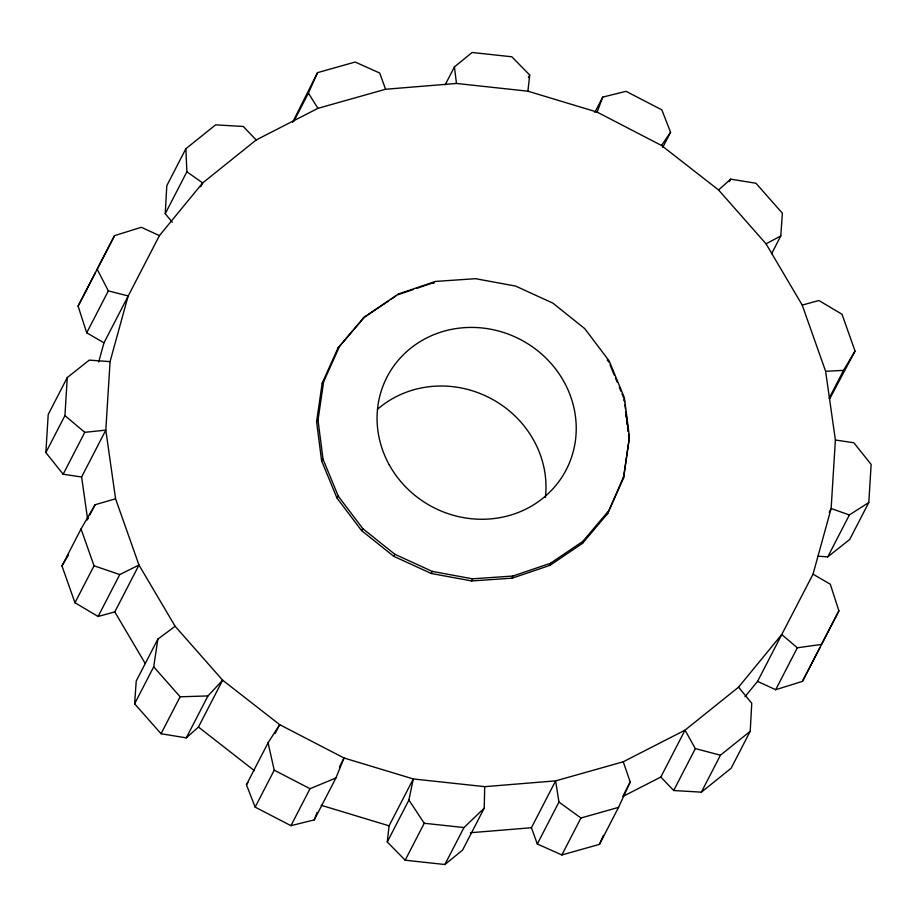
<?xml version="1.0" encoding="UTF-8"?>
<svg xmlns="http://www.w3.org/2000/svg" width="917" height="917" viewBox="0 0 917 917"><rect width="100%" height="100%" fill="white"/><g stroke="black" fill="none" stroke-linecap="round" stroke-linejoin="round"><path stroke-width="1.38" d="M484.726 786.66L413.292 778.946L389.095 825.816L387.272 841.955L405.176 860.215L444.894 864.513L462.581 850.093L484.21 808.175L484.726 786.66L555.622 780.871L623.251 761.786L685.01 730.15L738.54 687.177L781.765 634.518L813.024 574.18L831.134 508.511L835.387 440.011L825.621 371.316L802.215 305.086L766.062 243.842L718.55 189.945L661.512 145.471L597.139 112.115L527.905 91.184L456.471 83.458L385.576 89.258L317.947 108.332L256.175 139.969L202.657 182.941L159.432 235.612L103.976 342.82L98.692 361.974M172.293 222.292L165.243 213.695L166.791 185.692L185.864 148.737L215.621 124.85L243.292 126.477L256.175 139.969M750.209 731.308L720.453 755.195L695.338 748.604L685.01 730.15L660.825 777.031L673.708 790.523L701.379 792.15L731.136 768.263L750.209 731.308L751.757 703.305L738.54 687.177M110.063 361.619L105.81 430.119L81.613 476.989L63.147 474.238L45.85 452.574L48.211 414.495L67.285 377.54L89.258 360.117L110.063 361.619L128.162 295.939L108.344 290.895L97.168 269.174L114.545 235.635L141.31 227.29L159.432 235.612M45.85 452.574L64.924 415.63L67.285 377.54M818.033 556.183L827.742 556.883L849.715 539.46L868.789 502.505L871.15 464.426L853.853 442.762L835.387 440.011M175.136 626.288L222.636 680.185L198.45 727.055L186.3 737.853L161.048 733.749L134.627 703.786L136.22 681.033L157.862 639.115L175.136 626.288L138.983 565.044L115.576 498.802L105.81 430.119L84.777 432.331L64.924 415.63M771.598 253.745L780.78 235.967L782.373 213.214L755.952 183.251L730.7 179.147L718.55 189.945M412.937 289.657L396.809 295.125L364.393 317.041L338.098 347.772L322.211 383.1L316.594 421.671L321.615 460.873L336.952 498L361.539 530.553L393.725 556.298L431.288 573.492L471.693 580.954L512.167 578.168L549.971 565.342L582.513 543.345L607.581 513.669L623.468 478.342L629.085 439.759L628.695 434.028M623.468 478.342L629.234 438.211M527.905 91.184L529.728 75.045L511.824 56.785L472.106 52.487L454.419 66.907L445.238 84.696M624.064 400.569L624.225 399.182L624.58 401.967M607.581 513.669L623.629 476.622M607.811 511.812L582.845 541.362L550.441 563.279L512.798 576.048L472.484 578.822L432.239 571.394L394.826 554.269L362.788 528.628L338.293 496.212L323.025 459.222L318.016 420.192L323.609 381.781L339.428 346.592L364.393 317.041M134.627 703.786L153.701 666.831L157.862 639.115M582.513 543.345L582.845 541.362M387.272 841.955L408.902 800.037L413.292 778.946L344.047 758.004L279.674 724.659L222.636 680.185L207.941 695.934L186.3 737.853M549.971 565.342L550.441 563.279M512.167 578.168L512.798 576.048M471.693 580.954L472.484 578.822M275.1 733.531L279.674 724.659L268.062 742.816L246.432 784.734L255.155 807.132L290.941 825.678L314.29 819.878L317.076 812.382M597.139 112.115L602.71 97.122L626.059 91.322L661.845 109.868L670.568 132.266L662.704 147.511M314.29 819.878L335.92 777.971L344.047 758.004L339.473 766.876M293.979 121.067L308.399 93.121L317.534 72.649L355.131 62.047L379.684 73.016L385.576 89.258M537.316 843.984L558.946 802.077L555.622 780.871L531.424 827.742L537.316 843.984L561.869 854.953L599.466 844.351L603.466 835.387M431.288 573.492L432.239 571.394M292.615 122.328L317.534 72.649M599.466 844.351L618.539 807.396L630.231 781.96L623.251 761.786M103.976 342.82L86.714 332.802L78.094 306.129L114.545 235.635M86.714 332.802L108.344 290.895M165.243 213.695L186.873 171.777L185.864 148.737M200.697 186.747L202.657 182.941L186.873 171.777M63.147 474.238L84.777 432.331M98.119 616.476L119.749 574.558L138.983 565.044L114.785 611.914L98.119 616.476L74.976 602.744L61.966 565.915L81.04 528.96L95.07 504.74L115.576 498.802M87.207 519.973L88.513 517.44M89.832 514.895L95.07 504.74M74.976 602.744L94.05 565.789L81.04 528.96M161.048 733.749L180.122 696.794L207.941 695.934M528.421 77.59L529.728 75.045M594.846 112.355L602.71 97.122M255.155 807.132L274.229 770.177L268.062 742.816M290.941 825.678L310.015 788.723L335.92 777.971M729.382 181.692L730.7 179.147M405.176 860.215L424.25 823.26L408.902 800.037M444.894 864.513L463.968 827.558L484.21 808.175M561.869 854.953L580.942 817.998L618.539 807.396M623.021 795.933L630.231 781.96M829.14 398.287L843.56 370.353L855.034 351.085L842.024 314.256L818.881 300.524L802.215 305.086M855.034 351.085L829.644 398.941M673.708 790.523L695.338 748.604M829.174 512.305L831.134 508.511L849.371 514.964L868.789 502.505M744.959 696.748L757.568 681.388L781.765 634.518L797.32 647.792L821.529 644.41L838.906 610.871L830.286 584.198L813.024 574.18M701.379 792.15L720.453 755.195M827.742 556.883L849.371 514.964M757.568 681.388L775.69 689.71L797.32 647.792M775.69 689.71L802.455 681.365L838.906 610.871M78.094 306.129L95.471 272.59M802.455 681.365L819.832 647.826M393.725 556.298L394.826 554.269M61.966 565.915L68.42 555.072M361.539 530.553L362.788 528.628M661.512 145.471L670.568 132.266M246.432 784.734L247.934 782.533M336.952 498L338.293 496.212M321.615 460.873L323.025 459.222M316.594 421.671L318.016 420.192M433.5 283.261L434.452 282.356L416.971 288.282M322.211 383.1L323.609 381.781M338.098 347.772L339.428 346.592M363.166 318.096L388.728 300.81M391.055 299.24L395.708 296.088M766.062 243.842L780.78 235.967M623.01 796.403L660.825 777.031M397.909 294.162L435.392 281.439L475.545 278.688L515.606 286.081L552.871 303.137L584.782 328.676L609.175 360.954L624.385 397.783L629.371 436.652M470.455 832.728L531.424 827.742M825.621 371.316L843.56 370.353M424.25 823.26L463.968 827.558M321.214 805.286L389.095 825.816M94.05 565.789L119.749 574.558M274.229 770.177L310.015 788.723M558.946 802.077L580.942 817.998M198.45 727.055L254.364 770.658M153.701 666.831L180.122 696.794M607.26 359.957L608.957 362.192M308.399 93.121L317.947 108.332M114.785 611.914L145.15 663.369M610.046 364.84L614.401 375.408M615.502 378.045L617.13 382.011M619.319 387.295L620.947 391.25M622.035 393.897L623.675 397.863M81.613 476.989L87.585 519.045M624.936 404.752L625.474 408.936M625.83 411.722L628.34 431.242M625.852 414.564L626.219 417.373M626.758 421.568L627.113 424.365M627.652 428.56L628.007 431.368M628.546 435.564L629.085 439.759M454.419 66.907L456.471 83.458M377.598 409.188A100.893 94.566 27.3 0 1 490.515 398.299A100.893 94.566 27.3 0 1 545.397 497.461M389.289 464.908A100.893 94.566 27.3 0 0 561.743 477.436A100.893 94.566 27.3 0 0 478.903 327.69A100.893 94.566 27.3 0 0 389.289 464.908"/></g></svg>
